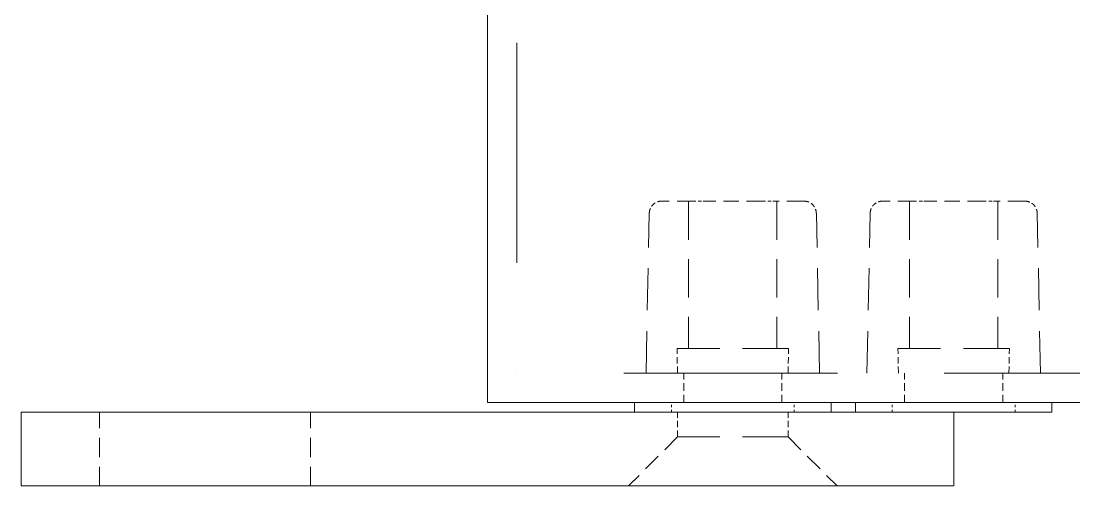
# Model space of a CAD drawing. Header units: millimetres. Extents: x 24 to 1656, y 24 to 1164.
# Drawn here: x 689.64 to 732.54, y 409.67 to 428.6 of the extents above; entities that cross this region are included whole.
import ezdxf

# ---------------------------------------------------------------- set-up
doc = ezdxf.new("R2010")
doc.units = ezdxf.units.MM
doc.header["$LTSCALE"] = 4
doc.linetypes.add('HIDDEN', pattern=[9.525, 6.35, -3.175])
doc.layers.add('가는파선_A3', color=7, linetype='HIDDEN', lineweight=13, true_color=0x008000)
doc.layers.add('굵은실선_A3', color=7, linetype='Continuous', lineweight=18)

msp = doc.modelspace()

# ---------------------------------------------------------------- linework, layer by layer
at = {"layer": '가는파선_A3', "ltscale": 0.353018}
msp.add_line((709.843, 548.766), (709.843, 414.266), dxfattribs=at)
at = {"layer": '가는파선_A3', "ltscale": 0.002587}
for p, q in [((715.738, 421.266), (715.804, 421.266)), ((724.738, 421.266), (724.804, 421.266))]:
    msp.add_line(p, q, dxfattribs=at)
at = {"layer": '가는파선_A3', "ltscale": 0.024755}
for p, q in [((716.999, 421.266), (715.804, 421.266)), ((719.836, 421.266), (717.431, 421.266)), ((721.48, 421.266), (720.27, 421.266)), ((725.999, 421.266), (724.804, 421.266)), ((728.836, 421.266), (726.431, 421.266)), ((730.48, 421.266), (729.27, 421.266))]:
    msp.add_line(p, q, dxfattribs=at)
at = {"layer": '가는파선_A3', "ltscale": 0.0619}
for p, q in [((716.843, 421.266), (716.843, 415.266)), ((720.443, 421.266), (720.443, 415.266)), ((725.843, 421.266), (725.843, 415.266)), ((729.443, 421.266), (729.443, 415.266))]:
    msp.add_line(p, q, dxfattribs=at)
at = {"layer": '가는파선_A3', "ltscale": 0.00531}
for p, q in [((716.999, 421.266), (717.431, 421.266)), ((719.836, 421.266), (720.27, 421.266)), ((725.999, 421.266), (726.431, 421.266)), ((728.836, 421.266), (729.27, 421.266))]:
    msp.add_line(p, q, dxfattribs=at)
at = {"layer": '가는파선_A3', "ltscale": 0.002623}
for p, q in [((721.48, 421.266), (721.548, 421.266)), ((730.48, 421.266), (730.548, 421.266))]:
    msp.add_line(p, q, dxfattribs=at)
at = {"layer": '가는파선_A3', "ltscale": 0.067185}
for p, q in [((715.107, 414.266), (715.238, 420.777)), ((722.179, 414.266), (722.048, 420.777)), ((724.107, 414.266), (724.238, 420.777)), ((731.179, 414.266), (731.048, 420.777))]:
    msp.add_line(p, q, dxfattribs=at)
at = {"layer": '가는파선_A3', "ltscale": 0.073622}
for p, q in [((720.914, 415.266), (716.372, 415.266)), ((729.914, 415.266), (725.372, 415.266))]:
    msp.add_line(p, q, dxfattribs=at)
at = {"layer": '가는파선_A3', "ltscale": 0.010235}
for p, q in [((716.389, 414.266), (716.372, 415.266)), ((720.896, 414.266), (720.914, 415.266)), ((725.389, 414.266), (725.372, 415.266)), ((729.896, 414.266), (729.914, 415.266))]:
    msp.add_line(p, q, dxfattribs=at)
at = {"layer": '가는파선_A3', "ltscale": 0.342823}
msp.add_line((1049.443, 414.266), (709.843, 414.266), dxfattribs=at)
at = {"layer": '가는파선_A3', "ltscale": 0.0123}
for p, q in [((716.643, 413.066), (716.643, 414.266)), ((720.643, 413.066), (720.643, 414.266)), ((725.643, 413.066), (725.643, 414.266)), ((729.643, 413.066), (729.643, 414.266))]:
    msp.add_line(p, q, dxfattribs=at)
at = {"layer": '가는파선_A3', "ltscale": 0.004033}
for p, q in [((716.143, 412.666), (716.143, 413.066)), ((721.143, 412.666), (721.143, 413.066)), ((725.143, 412.666), (725.143, 413.066)), ((730.143, 412.666), (730.143, 413.066))]:
    msp.add_line(p, q, dxfattribs=at)
at = {"layer": '가는파선_A3', "ltscale": 0.0309}
for p, q in [((692.843, 409.666), (692.843, 412.666)), ((701.443, 409.666), (701.443, 412.666))]:
    msp.add_line(p, q, dxfattribs=at)
at = {"layer": '가는파선_A3', "ltscale": 0.010233}
for p, q in [((716.393, 411.666), (716.393, 412.666)), ((720.893, 411.666), (720.893, 412.666))]:
    msp.add_line(p, q, dxfattribs=at)
at = {"layer": '가는파선_A3', "ltscale": 0.029127}
for p, q in [((716.393, 411.666), (714.393, 409.666)), ((720.893, 411.666), (722.893, 409.666))]:
    msp.add_line(p, q, dxfattribs=at)
at = {"layer": '가는파선_A3', "ltscale": 0.072942}
msp.add_line((720.893, 411.666), (716.393, 411.666), dxfattribs=at)
at = {"layer": '가는파선_A3'}
for centre, major_axis, start_param, end_param in [((716.238, 420.766), (-1, 0.01), 6.283185, 6.283359), ((721.048, 420.766), (1, 0.01), 6.283012, 6.283186), ((725.238, 420.766), (-1, 0.01), 6.283185, 6.283359), ((730.048, 420.766), (1, 0.01), 6.283012, 6.283186)]:
    msp.add_ellipse(centre, major_axis=major_axis, ratio=0.000036, start_param=start_param, end_param=end_param, dxfattribs=at)
at = {"layer": '가는파선_A3', "ltscale": 0.007879}
for points, knots in [([(715.241, 420.777), (715.242, 420.828), (715.251, 420.88), (715.285, 420.978), (715.31, 421.026), (715.364, 421.097), (715.389, 421.124), (715.457, 421.181), (715.502, 421.209), (715.6, 421.249), (715.653, 421.262), (715.717, 421.266), (715.727, 421.266), (715.738, 421.266)], [0, 0, 0, 0, 0.01540488, 0.01540488, 0.03117817, 0.03117817, 0.04218335, 0.04218335, 0.05776704, 0.05776704, 0.07380574, 0.07380574, 0.07693488, 0.07693488, 0.07693488, 0.07693488]), ([(721.548, 421.266), (721.599, 421.266), (721.651, 421.258), (721.75, 421.225), (721.797, 421.201), (721.884, 421.139), (721.923, 421.099), (721.983, 421.012), (722.006, 420.965), (722.036, 420.871), (722.044, 420.824), (722.045, 420.777)], [0, 0, 0, 0, 0.01536287, 0.01536287, 0.03107991, 0.03107991, 0.04729023, 0.04729023, 0.06279781, 0.06279781, 0.07690683, 0.07690683, 0.07690683, 0.07690683]), ([(724.241, 420.777), (724.242, 420.828), (724.251, 420.88), (724.285, 420.978), (724.31, 421.026), (724.364, 421.097), (724.389, 421.124), (724.457, 421.181), (724.502, 421.209), (724.6, 421.249), (724.653, 421.262), (724.717, 421.266), (724.727, 421.266), (724.738, 421.266)], [0, 0, 0, 0, 0.01540551, 0.01540551, 0.03117943, 0.03117943, 0.04217047, 0.04217047, 0.05775362, 0.05775362, 0.07379117, 0.07379117, 0.07693522, 0.07693522, 0.07693522, 0.07693522]), ([(730.548, 421.266), (730.599, 421.266), (730.651, 421.258), (730.75, 421.225), (730.797, 421.201), (730.884, 421.139), (730.923, 421.099), (730.983, 421.012), (731.006, 420.965), (731.036, 420.871), (731.044, 420.824), (731.045, 420.777)], [0, 0, 0, 0, 0.01536363, 0.01536363, 0.03108135, 0.03108135, 0.04729148, 0.04729148, 0.06279823, 0.06279823, 0.07690708, 0.07690708, 0.07690708, 0.07690708])]:
    msp.add_open_spline(points, degree=3, knots=knots, dxfattribs=at)
at = {"layer": '굵은실선_A3'}
for p, q in [((708.643, 413.066), (708.643, 550.866)), ((708.643, 413.066), (1050.643, 413.066)), ((714.641, 412.666), (714.641, 413.066)), ((722.645, 412.666), (722.645, 413.066)), ((723.641, 412.666), (723.641, 413.066)), ((731.645, 412.666), (731.645, 413.066)), ((697.643, 412.666), (689.643, 412.666)), ((689.643, 409.666), (689.643, 412.666)), ((697.643, 412.666), (723.643, 412.666)), ((727.643, 412.666), (723.643, 412.666)), ((727.643, 409.666), (727.643, 412.666)), ((727.643, 412.666), (729.131, 412.666)), ((729.999, 412.666), (729.131, 412.666)), ((729.999, 412.666), (731.509, 412.666)), ((731.645, 412.666), (731.509, 412.666)), ((697.643, 409.666), (689.643, 409.666)), ((697.643, 409.666), (723.643, 409.666)), ((727.643, 409.666), (723.643, 409.666))]:
    msp.add_line(p, q, dxfattribs=at)

doc.saveas('drawing.dxf')
